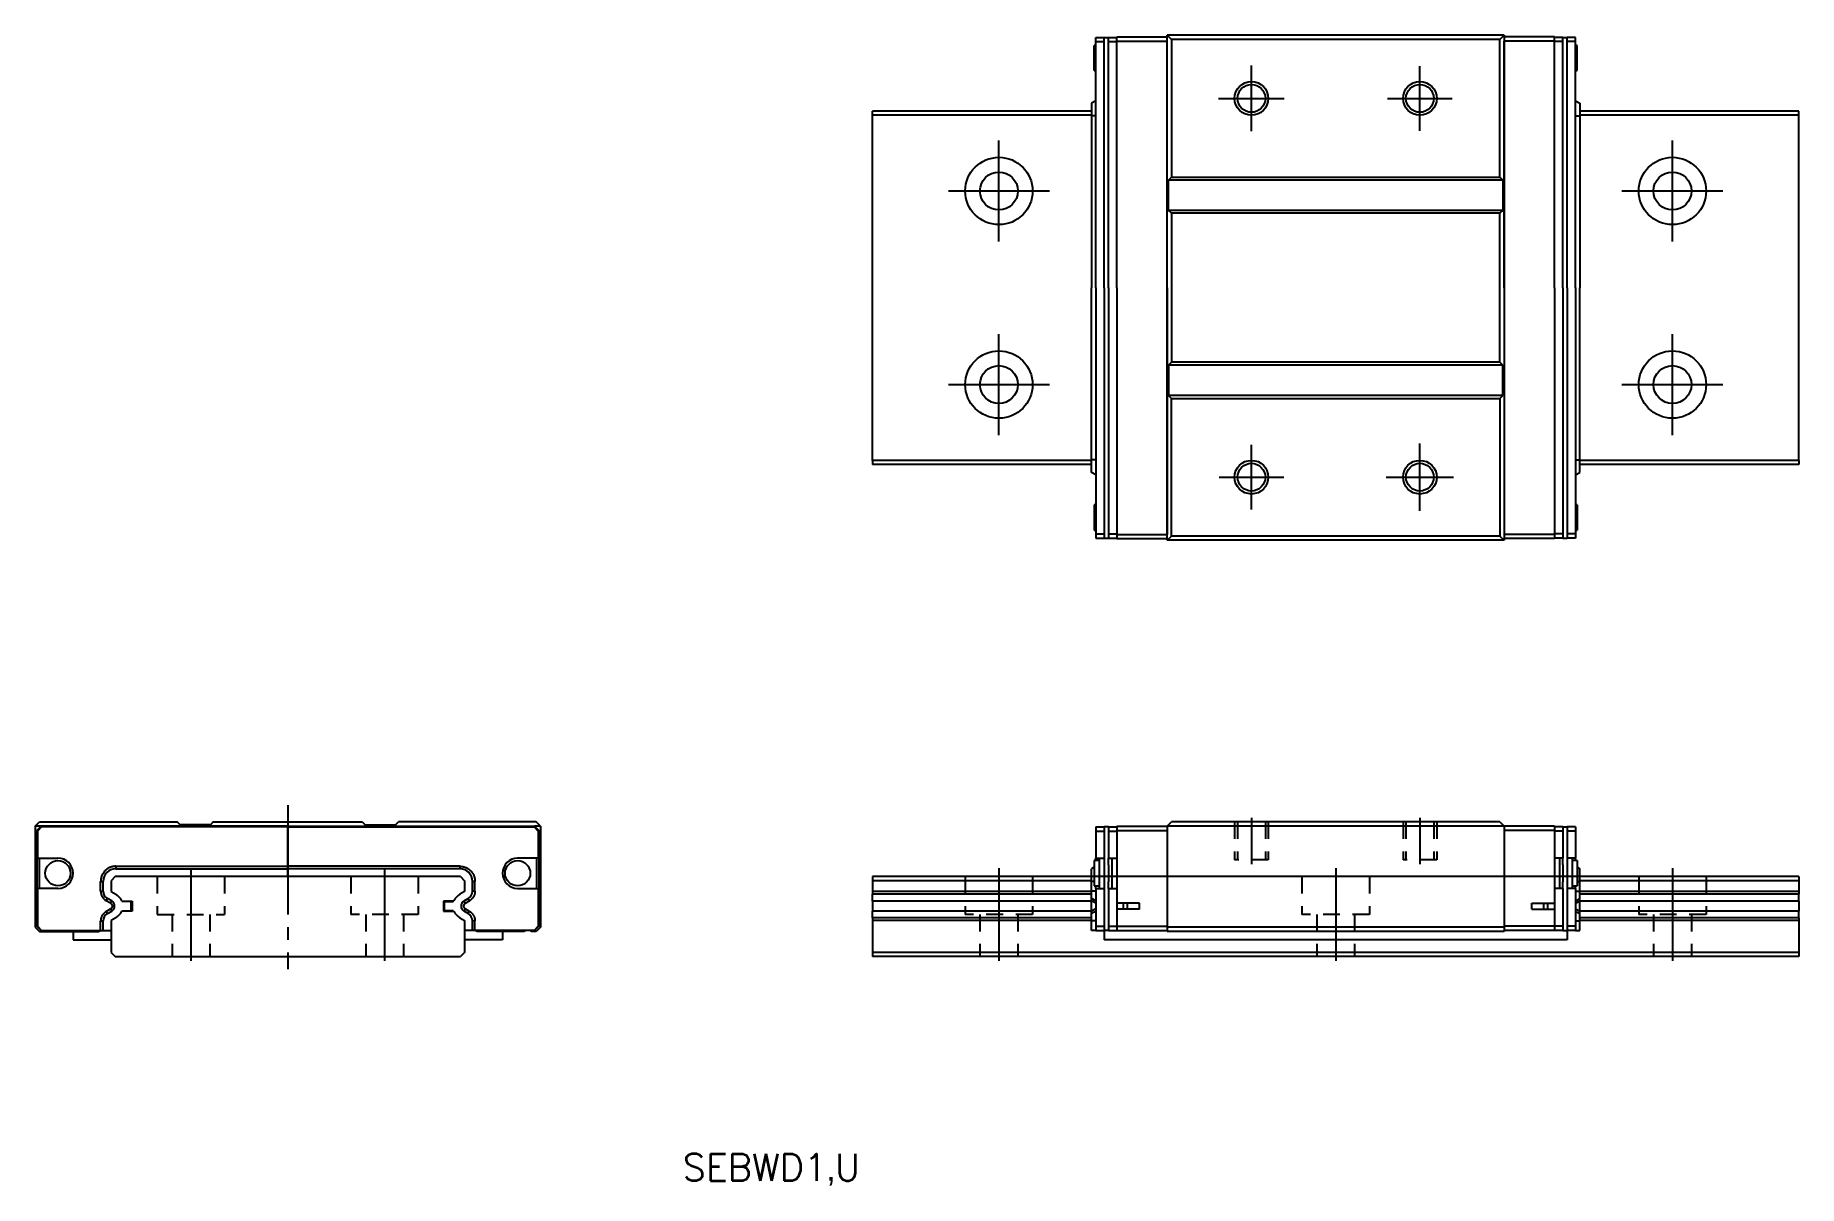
# Model space of a CAD drawing. Extents: x 10 to 219, y 386 to 523.
import ezdxf

# ---------------------------------------------------------------- set-up
doc = ezdxf.new("R2010")
doc.units = 0
doc.linetypes.add('CENTER', pattern=[17.5, 13, -1.5, 1.5, -1.5])
doc.linetypes.add('DASHED', pattern=[3.5, 2, -1.5])
doc.layers.get('0').update_dxf_attribs({"linetype": 'CONTINUOUS'})
doc.layers.add('CENTER', color=1, linetype='CENTER')
doc.styles.get("Standard").update_dxf_attribs({"font": 'txt.shx', "bigfont": '@extfont2.shx'})

msp = doc.modelspace()

# ---------------------------------------------------------------- linework, layer by layer
at = {"color": 7, "linetype": 'CONTINUOUS'}
for p, q in [((135.28, 518.65), (135.28, 521.65)), ((135.48, 521.65), (135.28, 521.65)), ((135.48, 522.6), (136.48, 522.6)), ((135.48, 522.1), (135.48, 522.6)), ((135.48, 492.85), (135.48, 522.1)), ((135.48, 522.1), (136.48, 522.1)), ((136.48, 522.1), (136.48, 522.6)), ((136.48, 522.6), (136.98, 522.6)), ((136.48, 492.85), (136.48, 522.1)), ((136.98, 522.6), (137.98, 522.6)), ((136.98, 522.1), (136.98, 522.6)), ((136.98, 492.85), (136.98, 522.1)), ((136.98, 522.1), (137.98, 522.1)), ((137.98, 522.65), (143.98, 522.65)), ((137.98, 522.15), (137.98, 522.65)), ((137.98, 492.85), (137.98, 522.15)), ((137.98, 522.15), (143.98, 522.15)), ((143.98, 522.15), (143.98, 522.85)), ((143.98, 522.85), (144.48, 522.35)), ((183.98, 522.85), (143.98, 522.85)), ((143.98, 492.85), (143.98, 522.15)), ((143.98, 492.85), (143.98, 522.15)), ((144.48, 522.35), (144.48, 506)), ((183.48, 522.35), (144.48, 522.35)), ((183.48, 522.35), (183.98, 522.85)), ((183.48, 506), (183.48, 522.35)), ((183.98, 522.85), (183.98, 522.15)), ((189.98, 522.65), (183.98, 522.65)), ((189.98, 522.15), (183.98, 522.15)), ((183.98, 492.85), (183.98, 522.15)), ((183.98, 522.15), (183.98, 492.85)), ((189.98, 522.15), (189.98, 522.65)), ((190.98, 522.6), (189.98, 522.6)), ((189.98, 492.85), (189.98, 522.15)), ((190.98, 522.1), (189.98, 522.1)), ((190.98, 522.1), (190.98, 522.6)), ((190.98, 522.6), (191.48, 522.6)), ((190.98, 492.85), (190.98, 522.1)), ((192.48, 522.6), (191.48, 522.6)), ((191.48, 522.1), (191.48, 522.6)), ((192.48, 522.1), (191.48, 522.1)), ((191.48, 492.85), (191.48, 522.1)), ((192.48, 522.1), (192.48, 522.6)), ((192.48, 492.85), (192.48, 522.1)), ((192.68, 521.65), (192.48, 521.65)), ((192.68, 518.65), (192.68, 521.65)), ((135.28, 518.65), (135.48, 518.65)), ((192.48, 518.65), (192.68, 518.65)), ((134.98, 513.85), (108.98, 513.85)), ((108.98, 513.35), (108.98, 513.85)), ((134.98, 513.35), (108.98, 513.35)), ((108.98, 472.35), (108.98, 513.35)), ((135.48, 515.08), (134.98, 514.78)), ((134.98, 514.78), (134.98, 513.28)), ((135.48, 513.28), (134.98, 513.28)), ((134.98, 513.28), (134.98, 492.85)), ((192.48, 515.08), (192.98, 514.78)), ((192.48, 513.28), (192.98, 513.28)), ((192.98, 514.78), (192.98, 513.28)), ((218.98, 513.85), (192.98, 513.85)), ((218.98, 513.35), (192.98, 513.35)), ((192.98, 513.28), (192.98, 492.85)), ((218.98, 513.35), (218.98, 513.85)), ((218.98, 472.35), (218.98, 513.35)), ((144.13, 505.65), (144.48, 506)), ((144.13, 502.05), (144.13, 505.65)), ((183.83, 505.65), (144.13, 505.65)), ((144.48, 506), (183.48, 506)), ((183.48, 506), (183.83, 505.65)), ((183.83, 505.65), (183.83, 502.05)), ((144.48, 501.7), (144.13, 502.05)), ((183.83, 502.05), (144.13, 502.05)), ((144.48, 501.7), (144.48, 484)), ((183.48, 501.7), (144.48, 501.7)), ((183.83, 502.05), (183.48, 501.7)), ((183.48, 484), (183.48, 501.7)), ((134.98, 472.42), (134.98, 492.85)), ((135.48, 492.85), (135.48, 463.6)), ((136.48, 492.85), (136.48, 463.6)), ((136.98, 492.85), (136.98, 463.6)), ((137.98, 492.85), (137.98, 463.55)), ((143.98, 492.85), (143.98, 463.55)), ((143.98, 463.55), (143.98, 492.85)), ((183.98, 492.85), (183.98, 463.55)), ((183.98, 492.85), (183.98, 463.55)), ((189.98, 492.85), (189.98, 463.55)), ((190.98, 492.85), (190.98, 463.6)), ((191.48, 492.85), (191.48, 463.6)), ((192.48, 492.85), (192.48, 463.6)), ((192.98, 472.42), (192.98, 492.85)), ((144.48, 484), (144.13, 483.65)), ((183.48, 484), (144.48, 484)), ((183.83, 483.65), (183.48, 484)), ((144.13, 483.65), (144.13, 480.05)), ((183.83, 483.65), (144.13, 483.65)), ((183.83, 480.05), (183.83, 483.65)), ((144.13, 480.05), (144.48, 479.7)), ((183.83, 480.05), (144.13, 480.05)), ((144.48, 479.7), (183.48, 479.7)), ((144.48, 463.35), (144.48, 479.7)), ((183.48, 479.7), (183.83, 480.05)), ((183.48, 479.7), (183.48, 463.35)), ((134.98, 472.35), (108.98, 472.35)), ((108.98, 472.35), (108.98, 471.85)), ((134.98, 471.85), (108.98, 471.85)), ((134.98, 470.92), (134.98, 472.42)), ((135.48, 472.42), (134.98, 472.42)), ((192.48, 472.42), (192.98, 472.42)), ((192.98, 470.92), (192.98, 472.42)), ((218.98, 472.35), (192.98, 472.35)), ((218.98, 471.85), (192.98, 471.85)), ((218.98, 472.35), (218.98, 471.85)), ((135.48, 470.62), (134.98, 470.92)), ((192.48, 470.62), (192.98, 470.92)), ((135.28, 467.05), (135.28, 464.05)), ((135.48, 467.05), (135.28, 467.05)), ((192.68, 467.05), (192.48, 467.05)), ((192.68, 467.05), (192.68, 464.05)), ((135.28, 464.05), (135.48, 464.05)), ((135.48, 463.6), (136.48, 463.6)), ((135.48, 463.6), (135.48, 463.1)), ((135.48, 463.1), (136.48, 463.1)), ((136.48, 463.6), (136.48, 463.1)), ((136.48, 463.1), (136.98, 463.1)), ((136.98, 463.6), (137.98, 463.6)), ((136.98, 463.6), (136.98, 463.1)), ((136.98, 463.1), (137.98, 463.1)), ((137.98, 463.55), (143.98, 463.55)), ((137.98, 463.55), (137.98, 463.05)), ((137.98, 463.05), (143.98, 463.05)), ((143.98, 462.85), (143.98, 463.55)), ((143.98, 462.85), (144.48, 463.35)), ((183.48, 463.35), (144.48, 463.35)), ((183.48, 463.35), (183.98, 462.85)), ((189.98, 463.55), (183.98, 463.55)), ((183.98, 463.55), (183.98, 462.85)), ((189.98, 463.05), (183.98, 463.05)), ((190.98, 463.6), (189.98, 463.6)), ((189.98, 463.55), (189.98, 463.05)), ((190.98, 463.1), (189.98, 463.1)), ((190.98, 463.6), (190.98, 463.1)), ((190.98, 463.1), (191.48, 463.1)), ((192.48, 463.6), (191.48, 463.6)), ((191.48, 463.6), (191.48, 463.1)), ((192.48, 463.1), (191.48, 463.1)), ((192.48, 464.05), (192.68, 464.05)), ((192.48, 463.6), (192.48, 463.1)), ((183.98, 462.85), (143.98, 462.85)), ((9.52, 428.89), (10.02, 429.39)), ((10.02, 429.39), (26.37, 429.39)), ((26.72, 429.04), (26.37, 429.39)), ((30.67, 429.39), (30.32, 429.04)), ((30.67, 429.39), (48.37, 429.39)), ((48.37, 429.39), (48.72, 429.04)), ((52.32, 429.04), (52.67, 429.39)), ((69.02, 429.39), (52.67, 429.39)), ((69.52, 428.89), (69.02, 429.39)), ((143.98, 428.89), (144.48, 429.39)), ((183.48, 429.39), (144.48, 429.39)), ((183.48, 429.39), (183.98, 428.89)), ((10.22, 428.89), (9.52, 428.89)), ((9.52, 428.89), (9.52, 416.89)), ((10.22, 428.89), (9.72, 428.39)), ((9.72, 428.39), (9.72, 419.74)), ((10.27, 428.79), (9.77, 428.29)), ((9.77, 428.29), (9.77, 425.09)), ((39.52, 428.89), (10.22, 428.89)), ((39.52, 428.79), (10.27, 428.79)), ((30.32, 429.04), (26.72, 429.04)), ((39.52, 428.79), (39.52, 428.89)), ((39.52, 428.89), (68.82, 428.89)), ((39.52, 428.79), (39.52, 428.89)), ((39.52, 428.79), (68.77, 428.79)), ((48.72, 429.04), (52.32, 429.04)), ((68.77, 428.79), (69.27, 428.29)), ((68.82, 428.89), (69.32, 428.39)), ((69.52, 428.89), (68.82, 428.89)), ((69.27, 428.29), (69.27, 425.09)), ((69.32, 428.39), (69.32, 419.74)), ((69.52, 428.89), (69.52, 416.89)), ((135.48, 428.79), (136.48, 428.79)), ((135.48, 428.79), (135.48, 428.29)), ((135.48, 428.29), (136.48, 428.29)), ((135.48, 428.29), (135.48, 425.09)), ((136.48, 428.79), (136.48, 428.29)), ((136.98, 428.79), (136.48, 428.79)), ((136.48, 428.29), (136.48, 425.09)), ((136.98, 428.79), (137.98, 428.79)), ((136.98, 428.79), (136.98, 428.29)), ((136.98, 428.29), (136.98, 425.09)), ((136.98, 428.29), (137.98, 428.29)), ((137.98, 428.89), (137.98, 428.39)), ((137.98, 428.89), (143.98, 428.89)), ((137.98, 428.39), (143.98, 428.39)), ((137.98, 428.39), (137.98, 419.74)), ((183.98, 428.89), (143.98, 428.89)), ((143.98, 428.89), (143.98, 416.89)), ((189.98, 428.89), (183.98, 428.89)), ((183.98, 428.89), (183.98, 416.89)), ((189.98, 428.39), (183.98, 428.39)), ((189.98, 428.89), (189.98, 428.39)), ((190.98, 428.79), (189.98, 428.79)), ((189.98, 428.39), (189.98, 419.74)), ((190.98, 428.29), (189.98, 428.29)), ((190.98, 428.79), (190.98, 428.29)), ((190.98, 428.79), (191.48, 428.79)), ((190.98, 428.29), (190.98, 425.09)), ((192.48, 428.79), (191.48, 428.79)), ((191.48, 428.79), (191.48, 428.29)), ((192.48, 428.29), (191.48, 428.29)), ((191.48, 428.29), (191.48, 425.09)), ((192.48, 428.79), (192.48, 428.29)), ((192.48, 428.29), (192.48, 425.09)), ((9.77, 425.09), (12.22, 425.09)), ((9.97, 425.09), (9.97, 421.49)), ((17.48, 423.13), (17.45, 423.05)), ((17.53, 423.2), (17.48, 423.13)), ((17.57, 423.28), (17.53, 423.2)), ((17.62, 423.35), (17.57, 423.28)), ((17.67, 423.42), (17.62, 423.35)), ((17.72, 423.49), (17.67, 423.42)), ((17.78, 423.55), (17.72, 423.49)), ((17.84, 423.62), (17.78, 423.55)), ((17.91, 423.67), (17.84, 423.62)), ((17.97, 423.73), (17.91, 423.67)), ((18.04, 423.78), (17.97, 423.73)), ((18.11, 423.83), (18.04, 423.78)), ((18.19, 423.88), (18.11, 423.83)), ((18.26, 423.92), (18.19, 423.88)), ((18.34, 423.96), (18.26, 423.92)), ((18.42, 423.99), (18.34, 423.96)), ((18.5, 424.02), (18.42, 423.99)), ((18.58, 424.05), (18.5, 424.02)), ((18.67, 424.07), (18.58, 424.05)), ((18.75, 424.09), (18.67, 424.07)), ((18.84, 424.1), (18.75, 424.09)), ((18.92, 424.11), (18.84, 424.1)), ((19.01, 424.12), (18.92, 424.11)), ((19.09, 424.12), (19.01, 424.12)), ((19.09, 424.12), (19.09, 423.82)), ((19.09, 424.12), (39.52, 424.12)), ((19.09, 423.82), (39.52, 423.82)), ((59.95, 424.12), (39.52, 424.12)), ((39.52, 423.82), (39.52, 424.12)), ((39.52, 423.82), (39.52, 424.12)), ((39.52, 422.89), (39.52, 423.82)), ((59.95, 423.82), (39.52, 423.82)), ((39.52, 422.89), (39.52, 423.82)), ((59.95, 424.12), (59.95, 423.82)), ((59.95, 424.12), (60.04, 424.12)), ((60.04, 424.12), (60.13, 424.11)), ((60.13, 424.11), (60.21, 424.1)), ((60.21, 424.1), (60.3, 424.09)), ((60.3, 424.09), (60.38, 424.07)), ((60.38, 424.07), (60.47, 424.05)), ((60.47, 424.05), (60.55, 424.02)), ((60.55, 424.02), (60.63, 423.99)), ((60.63, 423.99), (60.71, 423.96)), ((60.71, 423.96), (60.79, 423.92)), ((60.79, 423.92), (60.86, 423.88)), ((60.86, 423.88), (60.94, 423.83)), ((60.94, 423.83), (61.01, 423.78)), ((61.01, 423.78), (61.08, 423.73)), ((61.08, 423.73), (61.14, 423.67)), ((61.14, 423.67), (61.21, 423.62)), ((61.21, 423.62), (61.27, 423.55)), ((61.27, 423.55), (61.33, 423.49)), ((61.33, 423.49), (61.38, 423.42)), ((61.38, 423.42), (61.43, 423.35)), ((61.43, 423.35), (61.48, 423.28)), ((61.48, 423.28), (61.52, 423.2)), ((61.52, 423.2), (61.56, 423.13)), ((61.56, 423.13), (61.6, 423.05)), ((69.27, 425.09), (66.82, 425.09)), ((69.07, 425.09), (69.07, 421.49)), ((135.28, 424), (134.98, 423.82)), ((134.98, 422.32), (134.98, 423.82)), ((135.28, 424.79), (135.28, 421.79)), ((135.88, 424.79), (135.28, 424.79)), ((135.48, 425.09), (136.48, 425.09)), ((135.48, 424.79), (135.48, 425.09)), ((135.88, 425.09), (135.88, 421.49)), ((136.48, 425.09), (136.48, 421.49)), ((136.98, 425.09), (137.98, 425.09)), ((136.98, 424.29), (136.98, 425.09)), ((136.98, 424.29), (136.98, 422.29)), ((137.38, 425.09), (137.38, 421.49)), ((190.98, 425.09), (189.98, 425.09)), ((190.58, 425.09), (190.58, 421.49)), ((190.98, 424.29), (190.98, 425.09)), ((190.98, 424.29), (190.98, 422.29)), ((191.48, 425.09), (191.48, 421.49)), ((192.48, 425.09), (191.48, 425.09)), ((192.08, 425.09), (192.08, 421.49)), ((192.68, 424.79), (192.08, 424.79)), ((192.48, 424.79), (192.48, 425.09)), ((192.68, 424.79), (192.68, 421.79)), ((192.68, 424), (192.98, 423.82)), ((192.98, 422.32), (192.98, 423.82)), ((9.77, 421.49), (9.77, 416.99)), ((12.22, 421.49), (9.77, 421.49)), ((17.3, 422.4), (17.29, 422.32)), ((17.29, 422.32), (17.59, 422.32)), ((17.29, 421.16), (17.29, 422.32)), ((17.29, 421.16), (17.59, 421.16)), ((17.29, 421.16), (17.3, 421.1)), ((17.31, 422.56), (17.3, 422.48)), ((17.3, 422.48), (17.3, 422.4)), ((17.3, 421.1), (17.3, 421.05)), ((17.3, 421.05), (17.3, 421)), ((17.32, 422.64), (17.31, 422.56)), ((17.34, 422.72), (17.32, 422.64)), ((17.36, 422.8), (17.34, 422.72)), ((17.39, 422.89), (17.36, 422.8)), ((17.41, 422.97), (17.39, 422.89)), ((17.45, 423.05), (17.41, 422.97)), ((17.59, 421.16), (17.59, 422.32)), ((19.02, 422.89), (18.52, 422.39)), ((18.52, 422.39), (18.52, 421.12)), ((18.52, 421.12), (19.08, 420.79)), ((60.02, 422.89), (19.02, 422.89)), ((60.52, 421.12), (59.96, 420.79)), ((60.02, 422.89), (60.52, 422.39)), ((60.52, 422.39), (60.52, 421.12)), ((61.45, 421.16), (61.45, 422.32)), ((61.75, 422.32), (61.45, 422.32)), ((61.75, 421.16), (61.45, 421.16)), ((61.6, 423.05), (61.63, 422.97)), ((61.63, 422.97), (61.66, 422.89)), ((61.66, 422.89), (61.69, 422.8)), ((61.69, 422.8), (61.71, 422.72)), ((61.71, 422.72), (61.73, 422.64)), ((61.73, 422.64), (61.74, 422.56)), ((61.74, 422.56), (61.75, 422.48)), ((61.75, 421.05), (61.74, 421)), ((61.75, 422.48), (61.75, 422.4)), ((61.75, 422.4), (61.75, 422.32)), ((61.75, 421.16), (61.75, 422.32)), ((61.75, 421.16), (61.75, 421.1)), ((61.75, 421.1), (61.75, 421.05)), ((66.82, 421.49), (69.27, 421.49)), ((69.27, 421.49), (69.27, 416.99)), ((134.98, 422.89), (108.98, 422.89)), ((108.98, 422.89), (108.98, 422.39)), ((134.98, 422.39), (108.98, 422.39)), ((108.98, 422.39), (108.98, 421.12)), ((108.98, 421.12), (108.98, 420.79)), ((134.98, 421.12), (108.98, 421.12)), ((192.98, 422.89), (134.98, 422.89)), ((135.28, 422.32), (134.98, 422.32)), ((134.98, 421.16), (134.98, 422.32)), ((134.98, 420.29), (134.98, 421.16)), ((135.48, 421.16), (134.98, 421.16)), ((135.28, 421.79), (135.88, 421.79)), ((135.48, 421.49), (135.48, 421.79)), ((135.48, 421.49), (135.48, 416.99)), ((135.48, 421.49), (136.48, 421.49)), ((136.48, 421.49), (136.48, 416.99)), ((136.98, 421.49), (136.98, 422.29)), ((136.98, 421.49), (136.98, 416.99)), ((136.98, 421.49), (137.98, 421.49)), ((190.98, 421.49), (189.98, 421.49)), ((190.98, 421.49), (190.98, 422.29)), ((190.98, 421.49), (190.98, 416.99)), ((191.48, 421.49), (191.48, 416.99)), ((192.48, 421.49), (191.48, 421.49)), ((192.08, 421.79), (192.68, 421.79)), ((192.48, 421.49), (192.48, 421.79)), ((192.48, 421.49), (192.48, 416.99)), ((192.48, 421.16), (192.98, 421.16)), ((192.68, 422.32), (192.98, 422.32)), ((218.98, 422.89), (192.98, 422.89)), ((218.98, 422.39), (192.98, 422.39)), ((192.98, 421.16), (192.98, 422.32)), ((192.98, 420.29), (192.98, 421.16)), ((218.98, 421.12), (192.98, 421.12)), ((218.98, 422.89), (218.98, 422.39)), ((218.98, 422.39), (218.98, 421.12)), ((218.98, 421.12), (218.98, 420.79)), ((9.72, 419.74), (9.77, 419.74)), ((9.72, 419.04), (9.72, 419.74)), ((9.72, 419.04), (9.72, 416.99)), ((9.72, 419.04), (9.77, 419.04)), ((17.3, 421), (17.31, 420.94)), ((17.31, 420.94), (17.32, 420.89)), ((17.32, 420.89), (17.34, 420.83)), ((17.34, 420.83), (17.35, 420.78)), ((17.35, 420.78), (17.37, 420.73)), ((17.37, 420.73), (17.39, 420.68)), ((17.39, 420.68), (17.41, 420.63)), ((17.41, 420.63), (17.43, 420.58)), ((17.43, 420.58), (17.46, 420.53)), ((17.46, 420.53), (17.48, 420.48)), ((17.48, 420.48), (17.51, 420.44)), ((17.51, 420.44), (17.55, 420.39)), ((17.55, 420.39), (17.58, 420.35)), ((17.58, 420.35), (17.62, 420.3)), ((17.62, 420.3), (17.66, 420.26)), ((17.66, 420.26), (17.7, 420.21)), ((17.7, 420.21), (17.74, 420.17)), ((17.74, 420.17), (17.79, 420.14)), ((17.79, 420.14), (17.84, 420.1)), ((17.84, 420.1), (17.89, 420.06)), ((17.89, 420.06), (17.94, 420.03)), ((17.94, 420.03), (18.09, 420.29)), ((18.45, 419.74), (17.94, 420.03)), ((17.94, 418.75), (18.45, 419.05)), ((18.6, 420), (18.09, 420.29)), ((18.45, 419.74), (18.6, 420)), ((18.45, 419.74), (18.47, 419.73)), ((18.47, 419.06), (18.45, 419.05)), ((18.45, 419.05), (18.6, 418.79)), ((18.47, 419.73), (18.48, 419.72)), ((18.48, 419.07), (18.47, 419.06)), ((18.48, 419.72), (18.5, 419.71)), ((18.5, 419.08), (18.48, 419.07)), ((18.5, 419.71), (18.51, 419.7)), ((18.51, 419.09), (18.5, 419.08)), ((18.51, 419.7), (18.53, 419.68)), ((18.53, 419.1), (18.51, 419.09)), ((18.53, 419.68), (18.54, 419.67)), ((18.54, 419.12), (18.53, 419.1)), ((18.54, 419.67), (18.55, 419.66)), ((18.55, 419.13), (18.54, 419.12)), ((18.55, 419.66), (18.56, 419.64)), ((18.57, 419.15), (18.55, 419.13)), ((18.56, 419.64), (18.58, 419.63)), ((18.58, 419.16), (18.57, 419.15)), ((18.58, 419.63), (18.59, 419.61)), ((18.59, 419.18), (18.58, 419.16)), ((18.59, 419.61), (18.6, 419.59)), ((18.6, 419.19), (18.59, 419.18)), ((18.6, 419.59), (18.61, 419.58)), ((18.61, 419.21), (18.6, 419.19)), ((18.61, 419.58), (18.61, 419.56)), ((18.61, 419.56), (18.62, 419.54)), ((18.62, 419.24), (18.61, 419.23)), ((18.61, 419.23), (18.61, 419.21)), ((18.62, 419.54), (18.63, 419.52)), ((18.63, 419.26), (18.62, 419.24)), ((18.63, 419.52), (18.63, 419.51)), ((18.63, 419.51), (18.64, 419.49)), ((18.64, 419.3), (18.63, 419.28)), ((18.63, 419.28), (18.63, 419.26)), ((18.64, 419.49), (18.64, 419.47)), ((18.64, 419.47), (18.65, 419.45)), ((18.65, 419.34), (18.64, 419.32)), ((18.64, 419.32), (18.64, 419.3)), ((18.65, 419.45), (18.65, 419.43)), ((18.65, 419.43), (18.65, 419.41)), ((18.65, 419.41), (18.65, 419.39)), ((18.65, 419.39), (18.65, 419.37)), ((18.65, 419.37), (18.65, 419.35)), ((18.65, 419.35), (18.65, 419.34)), ((19.81, 419.99), (21.02, 419.99)), ((19.9, 419.94), (19.88, 419.99)), ((20.82, 419.94), (19.9, 419.94)), ((20.92, 418.94), (20.92, 419.84)), ((21.02, 419.99), (21.02, 418.79)), ((59.24, 419.99), (58.02, 419.99)), ((58.02, 419.99), (58.02, 418.79)), ((58.12, 418.94), (58.12, 419.84)), ((58.22, 419.94), (59.15, 419.94)), ((59.15, 419.94), (59.17, 419.99)), ((60.41, 419.47), (60.4, 419.45)), ((60.4, 419.45), (60.4, 419.43)), ((60.4, 419.43), (60.4, 419.41)), ((60.4, 419.41), (60.4, 419.39)), ((60.4, 419.39), (60.4, 419.37)), ((60.4, 419.37), (60.4, 419.35)), ((60.4, 419.35), (60.4, 419.34)), ((60.4, 419.34), (60.41, 419.32)), ((60.42, 419.51), (60.41, 419.49)), ((60.41, 419.49), (60.41, 419.47)), ((60.41, 419.32), (60.41, 419.3)), ((60.41, 419.3), (60.42, 419.28)), ((60.43, 419.54), (60.42, 419.52)), ((60.42, 419.52), (60.42, 419.51)), ((60.42, 419.28), (60.42, 419.26)), ((60.42, 419.26), (60.43, 419.24)), ((60.44, 419.56), (60.43, 419.54)), ((60.43, 419.24), (60.43, 419.23)), ((60.43, 419.23), (60.44, 419.21)), ((60.45, 419.59), (60.44, 419.58)), ((60.44, 419.58), (60.44, 419.56)), ((60.44, 419.21), (60.45, 419.19)), ((60.45, 420), (60.95, 420.29)), ((60.6, 419.74), (60.45, 420)), ((60.46, 419.61), (60.45, 419.59)), ((60.45, 419.19), (60.46, 419.18)), ((60.6, 419.05), (60.45, 418.79)), ((60.47, 419.63), (60.46, 419.61)), ((60.46, 419.18), (60.47, 419.16)), ((60.48, 419.64), (60.47, 419.63)), ((60.47, 419.16), (60.48, 419.15)), ((60.5, 419.66), (60.48, 419.64)), ((60.48, 419.15), (60.5, 419.13)), ((60.51, 419.67), (60.5, 419.66)), ((60.5, 419.13), (60.51, 419.12)), ((60.52, 419.68), (60.51, 419.67)), ((60.51, 419.12), (60.52, 419.1)), ((60.54, 419.7), (60.52, 419.68)), ((60.52, 419.1), (60.54, 419.09)), ((60.55, 419.71), (60.54, 419.7)), ((60.54, 419.09), (60.55, 419.08)), ((60.57, 419.72), (60.55, 419.71)), ((60.55, 419.08), (60.57, 419.07)), ((60.58, 419.73), (60.57, 419.72)), ((60.57, 419.07), (60.58, 419.06)), ((60.6, 419.74), (60.58, 419.73)), ((60.58, 419.06), (60.6, 419.05)), ((60.6, 419.74), (61.1, 420.03)), ((61.1, 418.75), (60.6, 419.05)), ((61.1, 420.03), (60.95, 420.29)), ((61.16, 420.06), (61.1, 420.03)), ((61.21, 420.1), (61.16, 420.06)), ((61.26, 420.14), (61.21, 420.1)), ((61.31, 420.17), (61.26, 420.14)), ((61.35, 420.21), (61.31, 420.17)), ((61.39, 420.26), (61.35, 420.21)), ((61.43, 420.3), (61.39, 420.26)), ((61.47, 420.35), (61.43, 420.3)), ((61.5, 420.39), (61.47, 420.35)), ((61.54, 420.44), (61.5, 420.39)), ((61.57, 420.48), (61.54, 420.44)), ((61.59, 420.53), (61.57, 420.48)), ((61.62, 420.58), (61.59, 420.53)), ((61.64, 420.63), (61.62, 420.58)), ((61.66, 420.68), (61.64, 420.63)), ((61.68, 420.73), (61.66, 420.68)), ((61.7, 420.78), (61.68, 420.73)), ((61.71, 420.83), (61.7, 420.78)), ((61.73, 420.89), (61.71, 420.83)), ((61.74, 420.94), (61.73, 420.89)), ((61.74, 421), (61.74, 420.94)), ((69.32, 419.74), (69.27, 419.74)), ((69.32, 419.04), (69.27, 419.04)), ((69.32, 419.04), (69.32, 419.74)), ((69.32, 419.04), (69.32, 416.99)), ((134.98, 420.79), (108.98, 420.79)), ((108.98, 419.99), (108.98, 420.79)), ((134.98, 419.99), (108.98, 419.99)), ((108.98, 419.99), (108.98, 418.79)), ((135.48, 420.03), (134.98, 420.29)), ((134.98, 420), (134.98, 420.29)), ((135.48, 419.74), (134.98, 420)), ((134.98, 418.79), (134.98, 420)), ((135.48, 419.05), (134.98, 418.79)), ((137.98, 419.74), (137.98, 419.04)), ((140.68, 419.74), (137.98, 419.74)), ((137.98, 419.04), (137.98, 416.99)), ((140.68, 419.04), (137.98, 419.04)), ((138.78, 419.04), (138.78, 419.74)), ((139.24, 419.04), (139.24, 419.74)), ((140.68, 419.04), (140.68, 419.74)), ((187.28, 419.74), (189.98, 419.74)), ((187.28, 419.04), (187.28, 419.74)), ((187.28, 419.04), (189.98, 419.04)), ((188.72, 419.04), (188.72, 419.74)), ((189.18, 419.04), (189.18, 419.74)), ((189.98, 419.74), (189.98, 419.04)), ((189.98, 419.04), (189.98, 416.99)), ((192.48, 420.03), (192.98, 420.29)), ((192.48, 419.74), (192.98, 420)), ((192.48, 419.05), (192.98, 418.79)), ((218.98, 420.79), (192.98, 420.79)), ((192.98, 420), (192.98, 420.29)), ((192.98, 418.79), (192.98, 420)), ((218.98, 419.99), (192.98, 419.99)), ((218.98, 419.99), (218.98, 420.79)), ((218.98, 419.99), (218.98, 418.79)), ((9.52, 416.89), (10.02, 416.39)), ((9.72, 416.99), (10.22, 416.49)), ((9.77, 416.99), (10.27, 416.49)), ((17.3, 417.69), (17.29, 417.63)), ((17.29, 417.63), (17.59, 417.63)), ((17.29, 416.49), (17.29, 417.63)), ((17.31, 417.81), (17.3, 417.75)), ((17.3, 417.75), (17.3, 417.69)), ((17.32, 417.87), (17.31, 417.81)), ((17.33, 417.93), (17.32, 417.87)), ((17.35, 417.99), (17.33, 417.93)), ((17.36, 418.05), (17.35, 417.99)), ((17.38, 418.1), (17.36, 418.05)), ((17.41, 418.15), (17.38, 418.1)), ((17.43, 418.2), (17.41, 418.15)), ((17.45, 418.25), (17.43, 418.2)), ((17.48, 418.3), (17.45, 418.25)), ((17.51, 418.35), (17.48, 418.3)), ((17.54, 418.39), (17.51, 418.35)), ((17.57, 418.43), (17.54, 418.39)), ((17.61, 418.48), (17.57, 418.43)), ((17.59, 416.49), (17.59, 417.63)), ((17.65, 418.52), (17.61, 418.48)), ((17.69, 418.56), (17.65, 418.52)), ((17.73, 418.6), (17.69, 418.56)), ((17.77, 418.63), (17.73, 418.6)), ((17.81, 418.67), (17.77, 418.63)), ((17.85, 418.7), (17.81, 418.67)), ((17.9, 418.73), (17.85, 418.7)), ((17.94, 418.75), (17.9, 418.73)), ((17.94, 418.75), (18.09, 418.49)), ((18.09, 418.49), (18.6, 418.79)), ((19.08, 417.99), (18.52, 417.67)), ((18.52, 417.67), (18.52, 413.89)), ((21.02, 418.79), (19.81, 418.79)), ((19.88, 418.79), (19.9, 418.84)), ((19.9, 418.84), (20.82, 418.84)), ((58.02, 418.79), (59.24, 418.79)), ((59.15, 418.84), (58.22, 418.84)), ((59.17, 418.79), (59.15, 418.84)), ((59.96, 417.99), (60.52, 417.67)), ((60.95, 418.49), (60.45, 418.79)), ((60.52, 417.67), (60.52, 413.89)), ((61.1, 418.75), (60.95, 418.49)), ((61.1, 418.75), (61.15, 418.73)), ((61.15, 418.73), (61.2, 418.7)), ((61.2, 418.7), (61.24, 418.67)), ((61.24, 418.67), (61.28, 418.63)), ((61.28, 418.63), (61.32, 418.6)), ((61.32, 418.6), (61.36, 418.56)), ((61.36, 418.56), (61.4, 418.52)), ((61.4, 418.52), (61.44, 418.48)), ((61.44, 418.48), (61.47, 418.43)), ((61.45, 416.49), (61.45, 417.63)), ((61.75, 417.63), (61.45, 417.63)), ((61.47, 418.43), (61.51, 418.39)), ((61.51, 418.39), (61.54, 418.35)), ((61.54, 418.35), (61.57, 418.3)), ((61.57, 418.3), (61.59, 418.25)), ((61.59, 418.25), (61.62, 418.2)), ((61.62, 418.2), (61.64, 418.15)), ((61.64, 418.15), (61.67, 418.1)), ((61.67, 418.1), (61.69, 418.05)), ((61.69, 418.05), (61.7, 417.99)), ((61.7, 417.99), (61.72, 417.93)), ((61.72, 417.93), (61.73, 417.87)), ((61.73, 417.87), (61.74, 417.81)), ((61.74, 417.81), (61.75, 417.75)), ((61.75, 417.75), (61.75, 417.69)), ((61.75, 417.69), (61.75, 417.63)), ((61.75, 416.49), (61.75, 417.63)), ((69.27, 416.99), (68.77, 416.49)), ((69.32, 416.99), (68.82, 416.49)), ((69.52, 416.89), (69.02, 416.39)), ((134.98, 418.79), (108.98, 418.79)), ((108.98, 417.99), (108.98, 418.79)), ((108.98, 417.99), (108.98, 417.67)), ((134.98, 417.99), (108.98, 417.99)), ((108.98, 417.67), (108.98, 413.89)), ((134.98, 417.67), (108.98, 417.67)), ((134.98, 418.49), (134.98, 418.79)), ((135.48, 418.75), (134.98, 418.49)), ((134.98, 417.63), (134.98, 418.49)), ((135.48, 417.63), (134.98, 417.63)), ((134.98, 416.49), (134.98, 417.63)), ((135.48, 416.99), (135.48, 416.49)), ((135.48, 416.99), (136.48, 416.99)), ((136.48, 416.99), (136.48, 416.49)), ((136.98, 416.99), (136.98, 416.49)), ((136.98, 416.99), (137.98, 416.99)), ((137.98, 416.99), (143.98, 416.99)), ((137.98, 416.99), (137.98, 416.49)), ((183.98, 416.89), (143.98, 416.89)), ((143.98, 416.89), (143.98, 416.39)), ((189.98, 416.99), (183.98, 416.99)), ((183.98, 416.89), (183.98, 416.39)), ((190.98, 416.99), (189.98, 416.99)), ((189.98, 416.99), (189.98, 416.49)), ((190.98, 416.99), (190.98, 416.49)), ((192.48, 416.99), (191.48, 416.99)), ((191.48, 416.99), (191.48, 416.49)), ((192.48, 418.75), (192.98, 418.49)), ((192.48, 417.63), (192.98, 417.63)), ((192.48, 416.99), (192.48, 416.49)), ((192.98, 418.49), (192.98, 418.79)), ((218.98, 418.79), (192.98, 418.79)), ((192.98, 417.63), (192.98, 418.49)), ((218.98, 417.99), (192.98, 417.99)), ((218.98, 417.67), (192.98, 417.67)), ((192.98, 416.49), (192.98, 417.63)), ((218.98, 417.99), (218.98, 418.79)), ((218.98, 417.99), (218.98, 417.67)), ((218.98, 417.67), (218.98, 413.89)), ((10.02, 416.39), (17.05, 416.39)), ((10.22, 416.49), (10.27, 416.49)), ((10.27, 416.49), (17.29, 416.49)), ((14.02, 416.39), (14.02, 415.39)), ((14.02, 415.39), (18.52, 415.39)), ((17.05, 416.39), (17.27, 416.49)), ((17.29, 416.49), (17.59, 416.49)), ((17.59, 416.49), (18.52, 416.49)), ((61.45, 416.49), (60.52, 416.49)), ((65.02, 415.39), (60.52, 415.39)), ((61.75, 416.49), (61.45, 416.49)), ((68.77, 416.49), (61.75, 416.49)), ((62, 416.39), (61.78, 416.49)), ((67.62, 416.39), (62, 416.39)), ((65.02, 416.39), (65.02, 415.39)), ((69.02, 416.39), (68.42, 416.39)), ((68.82, 416.49), (68.77, 416.49)), ((135.48, 416.49), (134.98, 416.49)), ((135.48, 416.49), (136.48, 416.49)), ((136.98, 416.49), (136.48, 416.49)), ((136.48, 416.49), (136.48, 415.39)), ((191.48, 415.39), (136.48, 415.39)), ((136.98, 416.49), (137.98, 416.49)), ((137.98, 416.49), (143.98, 416.49)), ((183.98, 416.39), (143.98, 416.39)), ((189.98, 416.49), (183.98, 416.49)), ((190.98, 416.49), (189.98, 416.49)), ((190.98, 416.49), (191.48, 416.49)), ((192.48, 416.49), (191.48, 416.49)), ((191.48, 416.49), (191.48, 415.39)), ((192.48, 416.49), (192.98, 416.49)), ((18.52, 413.89), (19.02, 413.39)), ((19.02, 413.39), (60.02, 413.39)), ((60.52, 413.89), (60.02, 413.39)), ((218.98, 413.89), (108.98, 413.89)), ((108.98, 413.89), (108.98, 413.39)), ((218.98, 413.39), (108.98, 413.39)), ((218.98, 413.89), (218.98, 413.39))]:
    msp.add_line(p, q, dxfattribs=at)
at = {"color": 3, "linetype": 'DASHED'}
for p, q in [((151.98, 429.39), (151.98, 424.89)), ((152.33, 429.39), (152.33, 424.89)), ((155.63, 429.39), (155.63, 424.89)), ((155.98, 429.39), (155.98, 424.89)), ((171.98, 429.39), (171.98, 424.89)), ((172.33, 429.39), (172.33, 424.89)), ((175.63, 429.39), (175.63, 424.89)), ((175.98, 429.39), (175.98, 424.89)), ((155.98, 424.89), (151.98, 424.89)), ((175.98, 424.89), (171.98, 424.89)), ((24.02, 422.89), (24.02, 418.39)), ((32.02, 422.89), (32.02, 418.39)), ((47.02, 422.89), (47.02, 418.39)), ((55.02, 422.89), (55.02, 418.39)), ((119.98, 422.89), (119.98, 418.39)), ((127.98, 422.89), (127.98, 418.39)), ((159.98, 422.89), (159.98, 418.39)), ((167.98, 422.89), (167.98, 418.39)), ((199.98, 422.89), (199.98, 418.39)), ((207.98, 422.89), (207.98, 418.39)), ((24.02, 418.39), (32.02, 418.39)), ((25.77, 418.39), (25.77, 413.39)), ((30.27, 418.39), (30.27, 413.39)), ((55.02, 418.39), (47.02, 418.39)), ((48.77, 418.39), (48.77, 413.39)), ((53.27, 418.39), (53.27, 413.39)), ((127.98, 418.39), (119.98, 418.39)), ((121.73, 418.39), (121.73, 413.39)), ((126.23, 418.39), (126.23, 413.39)), ((167.98, 418.39), (159.98, 418.39)), ((161.73, 418.39), (161.73, 413.39)), ((166.23, 418.39), (166.23, 413.39)), ((207.98, 418.39), (199.98, 418.39)), ((201.73, 418.39), (201.73, 413.39)), ((206.23, 418.39), (206.23, 413.39))]:
    msp.add_line(p, q, dxfattribs=at)
at = {"color": 3, "linetype": 'CONTINUOUS'}
for centre in [(153.98, 515.35), (173.98, 515.35), (153.98, 470.35), (173.98, 470.35)]:
    msp.add_circle(centre, 2, dxfattribs=at)
at = {"color": 7, "linetype": 'CONTINUOUS'}
for centre, radius in [((153.98, 515.35), 1.65), ((173.98, 515.35), 1.65), ((123.98, 504.35), 4), ((203.98, 504.35), 4), ((123.98, 504.35), 2.25), ((203.98, 504.35), 2.25), ((123.98, 481.35), 4), ((203.98, 481.35), 4), ((123.98, 481.35), 2.25), ((203.98, 481.35), 2.25), ((153.98, 470.35), 1.65), ((173.98, 470.35), 1.65), ((12.22, 423.29), 1.5), ((66.82, 423.29), 1.5)]:
    msp.add_circle(centre, radius, dxfattribs=at)
for centre, radius, start, end in [((12.22, 423.29), 1.8, 270, 90), ((19.09, 422.32), 1.5, 90, 180), ((59.95, 422.32), 1.5, 0, 90), ((66.82, 423.29), 1.8, 90, 270), ((18.59, 421.16), 1, 180, 240), ((60.45, 421.16), 1, 300, 0), ((18.25, 419.39), 0.7, 300, 60), ((18.21, 419.28), 1.75, 24.1151, 60), ((20.82, 419.84), 0.1, 0, 90), ((20.82, 418.94), 0.1, 270, 0), ((58.22, 419.84), 0.1, 90, 180), ((58.22, 418.94), 0.1, 180, 270), ((60.84, 419.28), 1.75, 120, 155.8849), ((60.8, 419.39), 0.7, 120, 240), ((18.59, 417.63), 1, 120, 180), ((18.21, 419.51), 1.75, 300, 335.8849), ((60.84, 419.51), 1.75, 204.1151, 240), ((60.45, 417.63), 1, 0, 60), ((68.02, 416.09), 0.5, 126.8699, 143.1301), ((68.02, 416.09), 0.5, 36.8699, 53.1301)]:
    msp.add_arc(centre, radius, start, end, dxfattribs=at)
at = {"layer": 'CENTER', "color": 1, "linetype": 'CENTER'}
for p, q in [((153.98, 511.45), (153.98, 519.25)), ((173.98, 511.5), (173.98, 519.2)), ((150.08, 515.35), (157.88, 515.35)), ((170.13, 515.35), (177.83, 515.35)), ((123.98, 498.35), (123.98, 510.35)), ((203.98, 498.35), (203.98, 510.35)), ((117.98, 504.35), (129.98, 504.35)), ((197.98, 504.35), (209.98, 504.35)), ((123.98, 475.35), (123.98, 487.35)), ((203.98, 475.35), (203.98, 487.35)), ((117.98, 481.35), (129.98, 481.35)), ((197.98, 481.35), (209.98, 481.35)), ((153.98, 466.5), (153.98, 474.2)), ((173.98, 466.35), (173.98, 474.35)), ((150.13, 470.35), (157.83, 470.35)), ((169.98, 470.35), (177.98, 470.35)), ((39.52, 431.39), (39.52, 411.89)), ((153.98, 429.89), (153.98, 424.39)), ((173.98, 429.89), (173.98, 424.39)), ((39.52, 424.12), (39.52, 428.79)), ((39.52, 424.12), (39.52, 428.79)), ((28.02, 423.89), (28.02, 412.89)), ((51.02, 423.89), (51.02, 412.89)), ((123.98, 423.89), (123.98, 412.89)), ((163.98, 423.89), (163.98, 412.89)), ((203.98, 423.89), (203.98, 412.89))]:
    msp.add_line(p, q, dxfattribs=at)
for centre in [(153.98, 515.35), (173.98, 515.35), (153.98, 470.35), (173.98, 470.35)]:
    msp.add_circle(centre, 0.00017, dxfattribs=at)

# ---------------------------------------------------------------- texts
at = {"color": 7, "linetype": 'CONTINUOUS'}
msp.add_text('SEBWD1‚U', height=3.2, dxfattribs=at).set_placement((86.42, 386.76))

doc.saveas('drawing.dxf')
